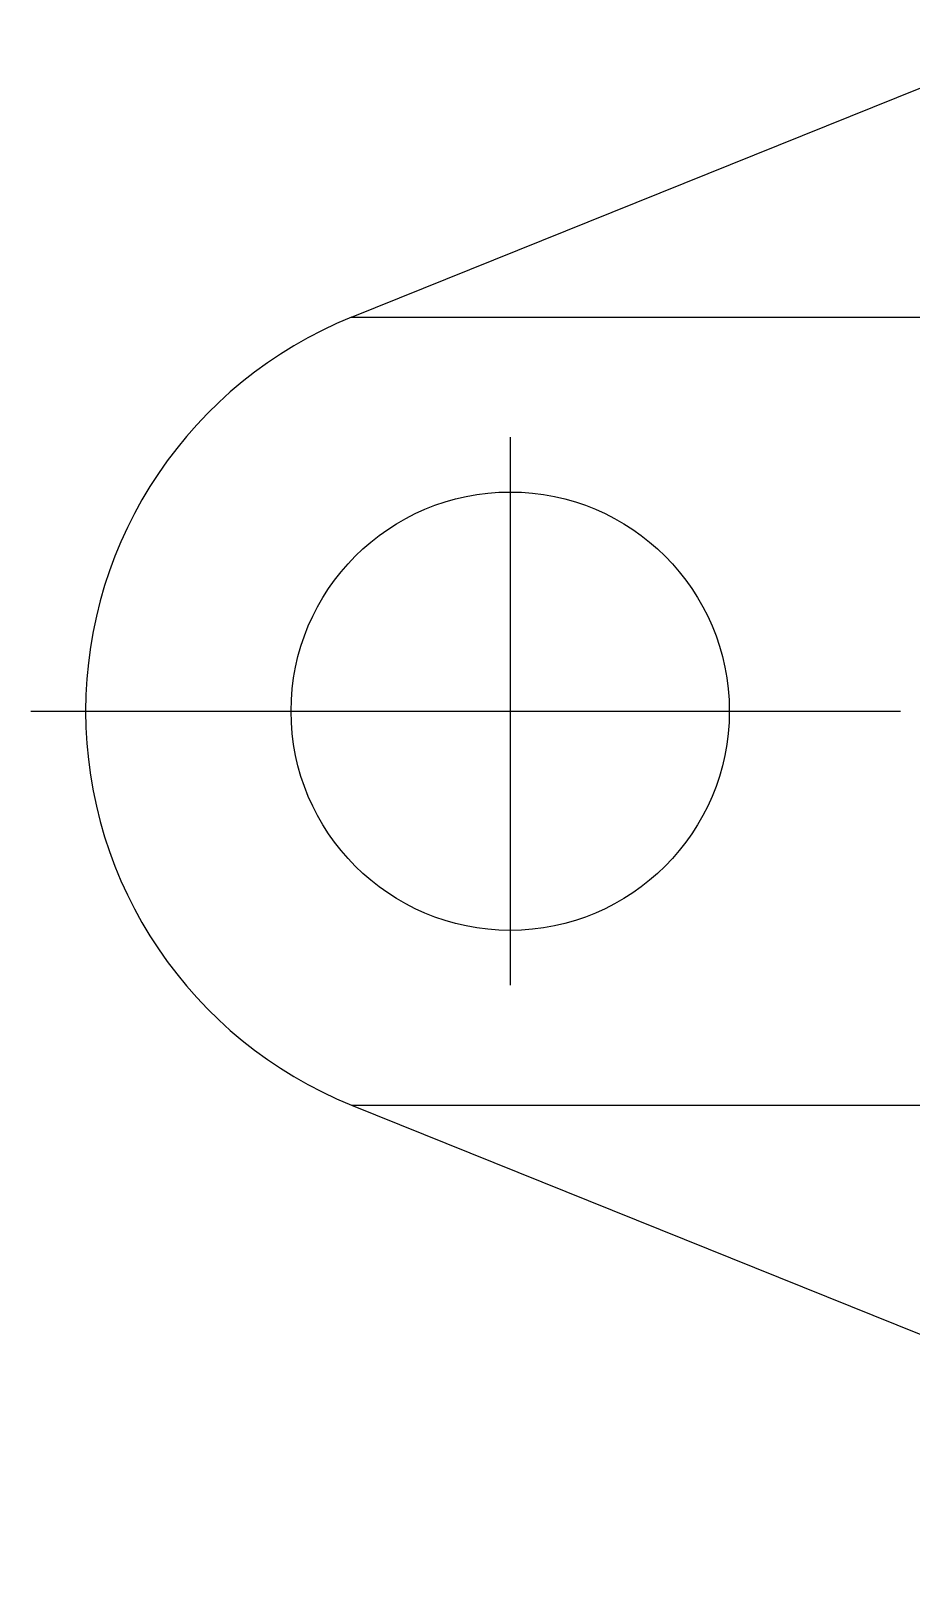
# Model space of a CAD drawing. Extents: x -67 to 151, y -79 to 36.
# Drawn here: x -67 to -34.9, y -31.5 to 24.8 of the extents above; entities that cross this region are included whole.
import ezdxf

# ---------------------------------------------------------------- set-up
doc = ezdxf.new("R2010")
doc.units = 0
doc.linetypes.add('CENTER', pattern=[50.8, 31.75, -6.35, 6.35, -6.35])
doc.layers.get('0').update_dxf_attribs({"linetype": 'CONTINUOUS'})
doc.layers.add('CENTER', color=1, linetype='CENTER')

msp = doc.modelspace()

# ---------------------------------------------------------------- linework, layer by layer
at = {"color": 7, "linetype": 'CONTINUOUS'}
for p, q in [((-55.293, 14.377), (-29.344, 24.833)), ((-55.293, 14.377), (-32.666, 14.377)), ((-55.293, -14.377), (-12.707, -31.536)), ((-55.293, -14.377), (-32.666, -14.377))]:
    msp.add_line(p, q, dxfattribs=at)
msp.add_circle((-49.5, 0), 8, dxfattribs=at)
msp.add_arc((-49.5, 0), 15.5, 111.9463, 248.0537, dxfattribs=at)
at = {"layer": 'CENTER', "color": 1, "linetype": 'CENTER'}
for p, q in [((-49.5, 10), (-49.5, -10)), ((-67, 0), (67, 0))]:
    msp.add_line(p, q, dxfattribs=at)

doc.saveas('drawing.dxf')
